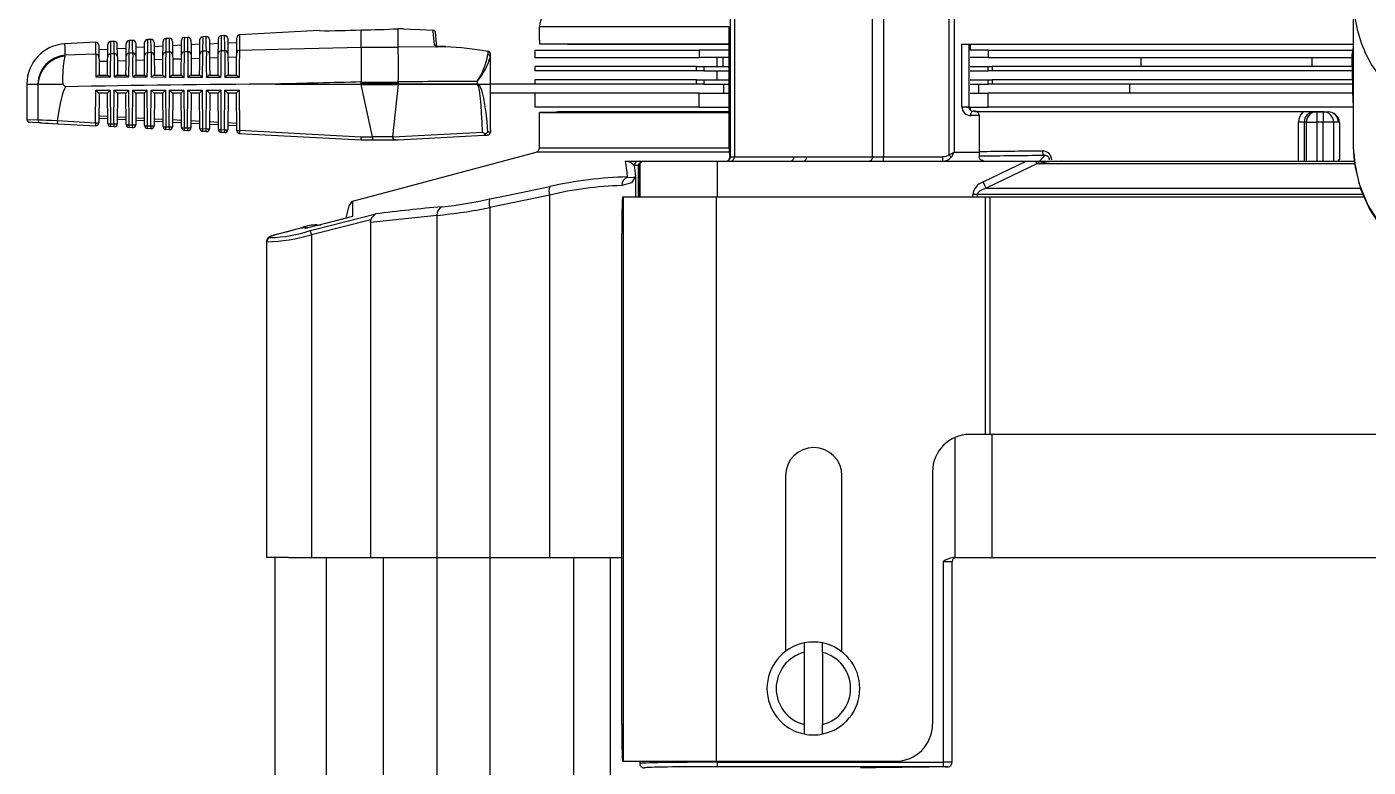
# Model space of a CAD drawing. Extents: x 6 to 134, y 1 to 99.
# Drawn here: x 52.111 to 56.625, y 86.703 to 89.195 of the extents above; entities that cross this region are included whole.
import ezdxf

# ---------------------------------------------------------------- set-up
doc = ezdxf.new("R2010")
doc.units = 0
doc.header["$MEASUREMENT"] = 0
doc.layers.add('OBJECT', color=7, linetype='CONTINUOUS')

msp = doc.modelspace()

# ---------------------------------------------------------------- linework, layer by layer
at = {"layer": 'OBJECT'}
for p, q in [((54.479, 88.7581), (54.479, 89.3219)), ((54.4928, 89.3214), (54.4928, 88.7581)), ((54.9571, 88.7581), (54.9571, 89.3214)), ((54.9943, 89.3219), (54.9943, 88.7581)), ((56.5754, 89.2893), (56.5754, 89.1637)), ((55.2153, 88.7646), (55.2153, 89.2236)), ((55.2323, 89.2236), (55.2323, 88.7731)), ((52.5292, 89.1528), (52.5174, 89.1521)), ((52.5911, 89.156), (52.5794, 89.1554)), ((52.6531, 89.1592), (52.6414, 89.1586)), ((52.7035, 89.1597), (52.7031, 89.1128)), ((52.7151, 89.1625), (52.7034, 89.1619)), ((52.777, 89.1657), (52.7654, 89.1651)), ((53.0949, 89.1824), (52.8274, 89.1684)), ((53.2364, 89.1257), (53.2364, 89.1852)), ((53.3614, 89.1263), (53.3614, 89.1887)), ((53.3792, 89.1888), (53.3792, 89.1888)), ((53.4777, 89.1835), (53.4777, 89.1835)), ((53.8364, 89.1498), (53.8364, 89.1952)), ((54.475, 89.1952), (53.8364, 89.1952)), ((53.8364, 89.1517), (53.8364, 89.1952)), ((54.475, 88.7883), (54.475, 89.1952)), ((56.5754, 89.1637), (56.5754, 88.7938)), ((52.3433, 89.143), (52.2393, 89.1376)), ((52.354, 89.1186), (52.3837, 89.1201)), ((52.3835, 89.0947), (52.3839, 89.1357)), ((52.4053, 89.1463), (52.3933, 89.1456)), ((52.4162, 89.0951), (52.4158, 89.1364)), ((52.4159, 89.1218), (52.4458, 89.1234)), ((52.4676, 89.1065), (52.455, 89.1061)), ((52.4672, 89.1495), (52.4553, 89.1489)), ((52.508, 89.1266), (52.4777, 89.1251)), ((52.5296, 89.1082), (52.517, 89.1078)), ((52.57, 89.1299), (52.5397, 89.1283)), ((52.5916, 89.1099), (52.579, 89.1095)), ((52.632, 89.1331), (52.6017, 89.1316)), ((52.6536, 89.1115), (52.6411, 89.1112)), ((52.6941, 89.1364), (52.6637, 89.1348)), ((52.7156, 89.1131), (52.7031, 89.1128)), ((52.7258, 89.1381), (52.7559, 89.1396)), ((52.7776, 89.1147), (52.7651, 89.1144)), ((52.7878, 89.1413), (52.8179, 89.1429)), ((53.3609, 89.1257), (53.2364, 89.1257)), ((53.2364, 89.1257), (53.2364, 89.1257)), ((53.3614, 89.1263), (53.3609, 89.1257)), ((53.5206, 89.1282), (53.3614, 89.1263)), ((53.5024, 89.1292), (53.5206, 89.1282)), ((53.5206, 89.1282), (53.5206, 89.1284)), ((53.6628, 89.1121), (53.6631, 89.1015)), ((53.8214, 89.1161), (53.8214, 89.0921)), ((53.8214, 89.1161), (54.3736, 89.1161)), ((54.4745, 89.1367), (53.8365, 89.1367)), ((53.9314, 89.1367), (53.9314, 89.1365)), ((53.9314, 89.1365), (54.4745, 89.1365)), ((54.3736, 89.1161), (54.3736, 89.0921)), ((54.4745, 89.1161), (54.3736, 89.1161)), ((54.4745, 89.1367), (54.4745, 88.9072)), ((55.2579, 89.1367), (56.5754, 89.1367)), ((55.2579, 88.9259), (55.2579, 89.1367)), ((55.2815, 89.1367), (55.2815, 88.9259)), ((55.2822, 89.1365), (56.5754, 89.1365)), ((55.2822, 89.1365), (55.2822, 89.1161)), ((55.2864, 89.1365), (55.2864, 89.1161)), ((55.3464, 89.1161), (55.2864, 89.1161)), ((55.3464, 89.1161), (55.3464, 89.0921)), ((55.3464, 89.1161), (56.5754, 89.1161)), ((56.5714, 89.0993), (56.5754, 89.1223)), ((52.2393, 89.0967), (52.2407, 89.1001)), ((52.3437, 89.103), (52.2407, 89.1001)), ((52.3834, 89.0789), (52.3543, 89.078)), ((52.4057, 89.1048), (52.393, 89.1044)), ((52.4454, 89.0809), (52.4163, 89.08)), ((52.5074, 89.0829), (52.4783, 89.0819)), ((52.507, 89.0323), (52.5076, 89.0981)), ((52.5402, 89.0985), (52.5407, 89.0323)), ((52.5694, 89.0848), (52.5403, 89.0839)), ((52.6315, 89.0868), (52.6023, 89.0858)), ((52.6935, 89.0887), (52.6642, 89.0878)), ((52.7555, 89.0906), (52.7262, 89.0897)), ((52.8175, 89.0925), (52.7882, 89.0916)), ((53.6714, 89.094), (53.6714, 89.1037)), ((53.6714, 89.0023), (53.6714, 89.094)), ((53.8214, 89.0921), (54.3736, 89.0921)), ((53.8214, 89.0621), (53.8214, 89.0472)), ((54.3647, 89.0621), (53.8214, 89.0621)), ((54.3647, 89.0472), (54.3647, 89.0621)), ((54.3647, 89.0621), (54.3898, 89.0621)), ((54.4745, 89.0921), (54.3736, 89.0921)), ((54.3898, 89.0621), (54.3898, 89.0472)), ((54.3898, 89.0621), (54.4745, 89.0621)), ((54.4336, 89.0921), (54.4336, 89.0621)), ((54.4545, 89.0621), (54.4545, 89.0921)), ((55.3464, 89.0921), (55.2864, 89.0921)), ((55.2864, 89.0621), (55.3464, 89.0621)), ((55.3464, 89.0921), (56.5754, 89.0921)), ((55.3464, 89.0472), (55.3464, 89.0621)), ((55.3464, 89.0621), (55.36, 89.0621)), ((55.36, 89.0621), (55.36, 89.0472)), ((56.5754, 89.0621), (55.36, 89.0621)), ((55.8615, 89.0621), (55.8615, 89.0921)), ((56.4371, 89.0621), (56.4371, 89.0921)), ((56.5714, 89.0937), (56.5714, 89.0989)), ((56.5754, 89.0921), (56.5714, 89.0921)), ((56.5754, 88.9394), (56.5714, 89.0905)), ((52.3535, 89.0323), (52.3833, 89.0323)), ((52.4156, 89.0323), (52.4452, 89.0323)), ((52.4777, 89.0323), (52.5072, 89.0323)), ((52.5776, 89.025), (52.5296, 89.0252)), ((52.5397, 89.0323), (52.5692, 89.0323)), ((52.6018, 89.0323), (52.6311, 89.0323)), ((52.6639, 89.0323), (52.6931, 89.0323)), ((52.7259, 89.0323), (52.7551, 89.0323)), ((52.788, 89.0323), (52.8171, 89.0323)), ((54.3647, 89.0472), (53.8214, 89.0472)), ((53.8214, 89.0172), (53.8214, 89.0023)), ((54.3647, 89.0172), (53.8214, 89.0172)), ((54.3898, 89.0472), (54.3647, 89.0472)), ((54.3647, 89.0023), (54.3647, 89.0172)), ((54.3647, 89.0172), (54.3898, 89.0172)), ((54.3898, 89.0472), (54.4745, 89.0472)), ((54.3898, 89.0172), (54.3898, 89.0023)), ((54.3898, 89.0172), (54.4745, 89.0172)), ((54.4336, 89.0472), (54.4336, 89.0172)), ((55.2864, 89.0472), (55.3464, 89.0472)), ((55.2864, 89.0172), (55.3464, 89.0172)), ((55.36, 89.0472), (55.3464, 89.0472)), ((55.3464, 89.0023), (55.3464, 89.0172)), ((55.3464, 89.0172), (55.36, 89.0172)), ((56.5754, 89.0472), (55.36, 89.0472)), ((55.36, 89.0172), (55.36, 89.0023)), ((56.5754, 89.0172), (55.36, 89.0172)), ((52.1114, 89.0027), (52.1114, 88.8837)), ((52.1114, 89.0023), (52.148, 89.0023)), ((52.148, 89.0023), (52.1484, 89.0023)), ((52.1484, 89.0023), (52.1484, 88.8818)), ((52.1484, 89.0023), (52.2321, 89.0023)), ((52.2321, 89.0023), (52.2413, 88.9932)), ((52.3426, 88.8714), (52.3436, 88.9818)), ((52.3436, 88.9818), (52.3917, 88.9818)), ((52.3547, 88.9723), (52.3539, 88.8719)), ((52.383, 88.9723), (52.3546, 88.9723)), ((52.3839, 88.8692), (52.383, 88.9723)), ((52.3917, 88.9818), (52.3927, 88.8688)), ((52.4046, 88.8682), (52.4056, 88.9818)), ((52.4056, 88.9818), (52.4537, 88.9818)), ((52.4167, 88.9723), (52.4158, 88.8686)), ((52.445, 88.9723), (52.4166, 88.9723)), ((52.4459, 88.866), (52.445, 88.9723)), ((52.4537, 88.9818), (52.4547, 88.8655)), ((52.4666, 88.8649), (52.4676, 88.9818)), ((52.4676, 88.9818), (52.5157, 88.9818)), ((52.4787, 88.9723), (52.4778, 88.8653)), ((52.507, 88.9723), (52.4786, 88.9723)), ((52.5079, 88.8627), (52.507, 88.9723)), ((52.5157, 88.9818), (52.5167, 88.8622)), ((52.5285, 88.8616), (52.5296, 88.9818)), ((52.5296, 88.9818), (52.5777, 88.9818)), ((52.5407, 88.9723), (52.5398, 88.8621)), ((52.569, 88.9723), (52.5406, 88.9723)), ((52.57, 88.8594), (52.569, 88.9723)), ((52.5777, 88.9818), (52.5787, 88.859)), ((52.5905, 88.8583), (52.5916, 88.9818)), ((52.5916, 88.9818), (52.6397, 88.9818)), ((52.6027, 88.9723), (52.6017, 88.8588)), ((52.631, 88.9723), (52.6026, 88.9723)), ((52.632, 88.8561), (52.631, 88.9723)), ((52.6397, 88.9818), (52.6408, 88.8557)), ((52.6525, 88.8551), (52.6536, 88.9818)), ((52.6536, 88.9818), (52.7017, 88.9818)), ((52.6647, 88.9723), (52.6637, 88.8555)), ((52.693, 88.9723), (52.6646, 88.9723)), ((52.694, 88.8529), (52.693, 88.9723)), ((52.7017, 88.9818), (52.7028, 88.8524)), ((52.7145, 88.8518), (52.7156, 88.9818)), ((52.7156, 88.9818), (52.7637, 88.9818)), ((52.7267, 88.9723), (52.7257, 88.8522)), ((52.755, 88.9723), (52.7266, 88.9723)), ((52.7561, 88.8496), (52.755, 88.9723)), ((52.7637, 88.9818), (52.7648, 88.8491)), ((52.7764, 88.8485), (52.7776, 88.9818)), ((52.7776, 88.9818), (52.8257, 88.9818)), ((52.7887, 88.9723), (52.7877, 88.849)), ((52.817, 88.9723), (52.7886, 88.9723)), ((52.8181, 88.8463), (52.817, 88.9723)), ((52.8257, 88.9818), (52.8269, 88.8459)), ((52.9477, 89.0023), (53.2363, 89.0023)), ((53.2364, 89.0091), (53.3614, 89.0091)), ((53.2364, 89.0039), (53.2364, 89.0091)), ((53.3614, 89.0039), (53.2364, 89.0039)), ((53.2367, 89.0007), (53.3612, 89.0007)), ((53.2749, 88.8246), (53.2367, 89.0007)), ((53.3612, 89.0007), (53.3425, 88.8246)), ((53.3613, 89.0015), (53.3614, 89.0031)), ((53.6269, 89.0015), (53.3613, 89.0015)), ((53.3614, 89.0091), (53.3614, 89.0039)), ((53.3614, 89.0031), (53.6269, 89.0031)), ((53.6269, 89.0116), (53.6269, 89.0031)), ((53.6299, 89.0023), (53.6714, 89.0023)), ((53.6714, 88.85), (53.6714, 89.0023)), ((53.8528, 89.0023), (53.6714, 89.0023)), ((53.8528, 88.9723), (53.6714, 88.9723)), ((53.8214, 88.9723), (53.8214, 88.9243)), ((54.3647, 89.0023), (53.8528, 89.0023)), ((54.3736, 88.9723), (53.8528, 88.9723)), ((54.3898, 89.0023), (54.3647, 89.0023)), ((54.3736, 88.9243), (54.3736, 88.9723)), ((54.3736, 88.9723), (54.4745, 88.9723)), ((54.3898, 89.0023), (54.4745, 89.0023)), ((54.4574, 88.9723), (54.4574, 89.0023)), ((55.2864, 89.0023), (55.3464, 89.0023)), ((55.2864, 88.9723), (55.3464, 88.9723)), ((55.3149, 88.9723), (55.3149, 89.0023)), ((55.36, 89.0023), (55.3464, 89.0023)), ((55.3464, 88.9243), (55.3464, 88.9723)), ((56.5754, 88.9723), (55.3464, 88.9723)), ((56.5754, 89.0023), (55.36, 89.0023)), ((55.8232, 88.9723), (55.8232, 89.0023)), ((55.2579, 88.9259), (55.2815, 88.9259)), ((52.1114, 88.8837), (52.1484, 88.8818)), ((52.3837, 88.8849), (52.354, 88.8864)), ((52.3541, 88.8959), (52.3837, 88.8943)), ((52.416, 88.8926), (52.4457, 88.891)), ((52.4458, 88.8816), (52.416, 88.8832)), ((52.478, 88.8893), (52.5077, 88.8878)), ((52.54, 88.886), (52.5697, 88.8845)), ((52.6019, 88.8828), (52.6318, 88.8812)), ((54.3736, 88.9243), (53.8214, 88.9243)), ((53.8964, 88.9084), (53.8364, 88.9072)), ((53.8911, 88.9083), (53.8364, 88.9072)), ((53.8364, 88.7883), (53.8364, 88.9072)), ((53.8364, 88.9072), (54.4745, 88.9072)), ((53.9061, 88.9086), (53.9062, 88.9086)), ((53.9161, 88.9088), (53.9062, 88.9086)), ((54.4745, 88.9088), (53.9161, 88.9088)), ((54.4743, 88.9088), (53.9164, 88.9088)), ((53.9326, 88.9091), (53.9174, 88.9088)), ((53.9326, 88.9088), (53.9326, 88.9091)), ((54.4745, 88.9091), (53.9326, 88.9091)), ((54.3736, 88.9243), (54.4745, 88.9243)), ((55.2742, 88.9243), (55.3464, 88.9243)), ((55.2822, 88.9243), (55.2822, 88.9242)), ((55.2864, 88.9243), (55.2864, 88.9153)), ((56.4055, 88.9091), (55.3011, 88.9091)), ((55.3165, 88.8968), (55.3165, 88.8966)), ((55.3165, 88.8966), (55.3165, 88.7731)), ((56.5754, 88.9243), (55.3464, 88.9243)), ((56.4447, 88.9091), (56.4523, 88.9091)), ((56.4523, 88.9091), (56.4741, 88.9091)), ((56.4523, 88.9091), (56.4523, 88.8741)), ((56.4741, 88.9091), (56.4741, 88.8741)), ((56.4741, 88.9091), (56.4903, 88.9091)), ((56.5105, 88.9026), (56.5068, 88.9045)), ((56.5746, 88.9243), (56.5754, 88.8945)), ((52.2139, 88.8782), (52.214, 88.8786)), ((52.3426, 88.8714), (52.2139, 88.8782)), ((52.2163, 88.8687), (52.3433, 88.862)), ((52.3927, 88.8688), (52.4046, 88.8682)), ((52.4053, 88.8587), (52.3934, 88.8593)), ((52.4547, 88.8655), (52.4666, 88.8649)), ((52.4673, 88.8554), (52.4554, 88.8561)), ((52.5078, 88.8783), (52.4779, 88.8799)), ((52.5167, 88.8622), (52.5285, 88.8616)), ((52.5292, 88.8522), (52.5174, 88.8528)), ((52.5698, 88.875), (52.5399, 88.8766)), ((52.5787, 88.859), (52.5905, 88.8583)), ((52.5912, 88.8489), (52.5794, 88.8495)), ((52.6319, 88.8718), (52.6019, 88.8734)), ((52.6408, 88.8557), (52.6525, 88.8551)), ((52.6532, 88.8456), (52.6415, 88.8462)), ((52.6939, 88.8685), (52.6638, 88.8701)), ((52.6639, 88.8795), (52.6938, 88.8779)), ((52.7028, 88.8524), (52.7145, 88.8518)), ((52.7152, 88.8423), (52.7035, 88.843)), ((52.7559, 88.8652), (52.7258, 88.8668)), ((52.7259, 88.8762), (52.7558, 88.8746)), ((52.7648, 88.8491), (52.7764, 88.8485)), ((52.7771, 88.8391), (52.7655, 88.8397)), ((52.8179, 88.8619), (52.7878, 88.8635)), ((52.7879, 88.873), (52.8179, 88.8714)), ((53.2354, 88.8243), (52.8269, 88.8459)), ((52.8276, 88.8364), (53.2364, 88.8148)), ((53.6449, 88.8396), (53.3428, 88.8232)), ((53.6714, 88.85), (53.6713, 88.8411)), ((56.4099, 88.8741), (56.3912, 88.8741)), ((56.3912, 88.7431), (56.3912, 88.8741)), ((56.4173, 88.8741), (56.4099, 88.8741)), ((56.4099, 88.8741), (56.4099, 88.7431)), ((56.4173, 88.8741), (56.4523, 88.8741)), ((56.4173, 88.7431), (56.4173, 88.8741)), ((56.4741, 88.8741), (56.4523, 88.8741)), ((56.4523, 88.8741), (56.4523, 88.7431)), ((56.5091, 88.8741), (56.4741, 88.8741)), ((56.4741, 88.7431), (56.4741, 88.8741)), ((56.5252, 88.8741), (56.5091, 88.8741)), ((56.5091, 88.8741), (56.5091, 88.7431)), ((56.529, 88.872), (56.529, 88.7482)), ((53.2749, 88.8243), (53.2354, 88.8243)), ((53.2364, 88.8148), (53.2755, 88.8148)), ((53.2364, 88.8148), (53.2364, 88.8148)), ((53.3425, 88.8246), (53.2749, 88.8246)), ((53.2755, 88.8148), (53.3531, 88.8148)), ((53.3531, 88.8148), (53.3614, 88.8148)), ((53.3614, 88.8148), (53.6496, 88.8305)), ((56.5754, 88.7938), (56.5759, 88.7723)), ((54.2872, 88.7738), (53.8253, 88.7738)), ((53.8364, 88.7883), (54.3021, 88.7883)), ((54.4753, 88.7738), (54.2872, 88.7738)), ((54.3021, 88.7883), (54.475, 88.7883)), ((54.4753, 88.7738), (54.477, 88.7581)), ((54.477, 88.7581), (54.479, 88.7581)), ((54.479, 88.7581), (54.4928, 88.7581)), ((54.4928, 88.7581), (54.693, 88.7581)), ((54.736, 88.7581), (54.9571, 88.7581)), ((54.9571, 88.7581), (54.9943, 88.7581)), ((54.9943, 88.7581), (55.1939, 88.7581)), ((55.2323, 88.7731), (55.3165, 88.7731)), ((55.3165, 88.7731), (55.3165, 88.7581)), ((55.5133, 88.7378), (55.5375, 88.762)), ((56.5239, 88.7431), (56.529, 88.7482)), ((54.136, 88.7431), (54.1367, 88.7431)), ((54.136, 88.7431), (54.136, 88.7431)), ((54.136, 88.7431), (54.1363, 88.7431)), ((54.1367, 88.7431), (54.1705, 88.7431)), ((54.1692, 88.7281), (54.1555, 88.7281)), ((54.1555, 88.7281), (54.1598, 88.6916)), ((54.1692, 88.7281), (54.1692, 88.6231)), ((54.1705, 88.7431), (54.1888, 88.7431)), ((54.171, 88.6231), (54.171, 88.7344)), ((54.1742, 88.7353), (54.1742, 88.6231)), ((54.1888, 88.7431), (54.4341, 88.7431)), ((54.4341, 88.7431), (55.4739, 88.7431)), ((54.4341, 88.7431), (54.4341, 88.6231)), ((55.3295, 88.6731), (55.4739, 88.7431)), ((55.4739, 88.7431), (55.5063, 88.7431)), ((55.5063, 88.7431), (55.594, 88.7431)), ((56.5793, 88.7343), (55.5104, 88.7343)), ((55.594, 88.7431), (56.5787, 88.7431)), ((54.1598, 88.6916), (54.1598, 88.6231)), ((53.8709, 88.6285), (53.6691, 88.5868)), ((53.8709, 87.4091), (53.8709, 88.6285)), ((54.1159, 88.6231), (54.1181, 88.6231)), ((54.1181, 88.6231), (54.1181, 86.7231)), ((54.1181, 88.6231), (54.431, 88.6231)), ((54.431, 88.6231), (54.431, 86.7231)), ((54.431, 88.6231), (55.3366, 88.6231)), ((55.3098, 88.6307), (55.2946, 88.6307)), ((55.2946, 88.6231), (55.2946, 88.6307)), ((55.3098, 88.6307), (55.3098, 88.6231)), ((56.6073, 88.6307), (55.3098, 88.6307)), ((55.3366, 88.6231), (55.3366, 87.8231)), ((55.3366, 88.6231), (55.3525, 88.6231)), ((55.3401, 88.6519), (56.599, 88.6519)), ((55.3525, 88.6231), (55.3525, 87.8231)), ((55.3525, 88.6231), (56.6113, 88.6231)), ((53.2074, 88.6082), (53.2074, 88.5569)), ((53.6691, 88.5868), (53.6691, 87.4091)), ((53.0876, 88.5287), (53.0879, 88.5275)), ((53.4914, 88.5606), (53.2675, 88.5361)), ((53.2675, 88.5361), (53.2675, 87.4091)), ((53.4914, 88.5606), (53.4914, 87.4091)), ((52.9295, 88.4878), (52.9301, 88.4855)), ((53.0126, 88.5119), (52.9645, 88.4995)), ((52.9645, 88.4995), (52.9645, 88.4995)), ((53.0126, 88.5119), (53.0126, 88.5119)), ((53.0476, 88.516), (53.0476, 88.5183)), ((53.0688, 88.4949), (53.0688, 87.4091)), ((54.1137, 86.8481), (54.1137, 88.4981)), ((52.9188, 88.4711), (52.9182, 88.4733)), ((52.9182, 88.4733), (52.9182, 87.4091)), ((52.9188, 87.4091), (52.9188, 88.4711)), ((55.2357, 87.4091), (55.2357, 87.8133)), ((55.3366, 87.8231), (55.2844, 87.8231)), ((55.3525, 87.8231), (55.3366, 87.8231)), ((56.9464, 87.8231), (55.3525, 87.8231)), ((55.359, 87.8231), (55.359, 87.4091)), ((54.6644, 87.6841), (54.6644, 87.0929)), ((54.8544, 87.0914), (54.8544, 87.6841)), ((55.1594, 87.6981), (55.1594, 86.8481)), ((52.9182, 87.4091), (52.9188, 87.4091)), ((52.9918, 87.4091), (52.9188, 87.4091)), ((52.9455, 87.4091), (52.9455, 81.4773)), ((52.9918, 87.4091), (53.1182, 87.4091)), ((53.1182, 87.4091), (53.3102, 87.4091)), ((53.1182, 87.4091), (53.1182, 81.3105)), ((53.3102, 87.4091), (53.4914, 87.4091)), ((53.3102, 87.4091), (53.3102, 82.9264)), ((53.4914, 87.4091), (53.6691, 87.4091)), ((53.4914, 87.4091), (53.4914, 82.9264)), ((53.6691, 87.4091), (53.9509, 87.4091)), ((53.6691, 87.4091), (53.6691, 82.9264)), ((53.9509, 87.4091), (54.0739, 87.4091)), ((53.9509, 87.4091), (53.9509, 82.9264)), ((54.0739, 87.4091), (54.1137, 87.4091)), ((54.0739, 87.4091), (54.0739, 72.2201)), ((55.1946, 87.3941), (55.1946, 86.7198)), ((55.225, 87.3941), (55.1946, 87.3941)), ((55.225, 86.7195), (55.225, 87.3941)), ((55.2283, 87.4091), (55.2357, 87.4091)), ((55.2357, 87.4091), (55.3031, 87.4091)), ((55.3031, 87.4091), (56.9918, 87.4091)), ((54.7274, 87.1213), (54.7274, 87.0895)), ((54.7894, 87.0895), (54.7894, 87.1213)), ((54.7274, 87.0895), (54.7274, 86.8468)), ((54.7894, 87.0895), (54.7894, 86.8468)), ((54.7274, 86.8468), (54.7274, 86.815)), ((54.7894, 86.815), (54.7894, 86.8468)), ((54.1159, 86.7231), (54.1181, 86.7231)), ((54.1181, 86.7231), (54.431, 86.7231)), ((54.1738, 86.7231), (54.174, 86.7155)), ((54.174, 86.7155), (54.1742, 86.7156)), ((54.1742, 86.7231), (54.1742, 86.7156)), ((54.431, 86.7231), (55.0344, 86.7231)), ((54.4341, 86.7231), (54.4341, 86.7198)), ((54.4341, 86.7198), (55.1946, 86.7198)), ((54.4341, 86.7198), (54.4341, 86.7048)), ((55.1946, 86.7198), (55.1946, 86.7048)), ((55.1946, 86.7048), (54.4341, 86.7048))]:
    msp.add_line(p, q, dxfattribs=at)
at = {"layer": 'OBJECT', "flags": 128}
for points in [[(52.5296, 89.1082), (52.5296, 89.1121), (52.5295, 89.1259), (52.5292, 89.1526), (52.5293, 89.1516)], [(52.5794, 89.154), (52.5794, 89.1455), (52.579, 89.1095)], [(52.5916, 89.1099), (52.5916, 89.1138), (52.5915, 89.1279), (52.5912, 89.1558), (52.5912, 89.1545)], [(52.6415, 89.1568), (52.6414, 89.1488), (52.6411, 89.1112)], [(52.6536, 89.1115), (52.6536, 89.1155), (52.6534, 89.1299), (52.6532, 89.1589), (52.6532, 89.1574)], [(52.6936, 89.1031), (52.6939, 89.1344), (52.694, 89.15), (52.694, 89.152)], [(52.7156, 89.1131), (52.7155, 89.1172), (52.7154, 89.1319), (52.7152, 89.162), (52.7152, 89.1602)], [(52.7257, 89.1526), (52.7257, 89.1506), (52.7258, 89.1349), (52.7261, 89.1034)], [(52.7556, 89.1047), (52.7559, 89.137), (52.756, 89.1532), (52.7561, 89.1552)], [(52.7655, 89.1626), (52.7654, 89.1554), (52.7651, 89.1144)], [(52.7776, 89.1147), (52.7775, 89.1189), (52.7774, 89.1338), (52.7771, 89.165), (52.7772, 89.1631)], [(52.7877, 89.1558), (52.7877, 89.1538), (52.7878, 89.1375), (52.7881, 89.105)], [(52.8176, 89.1063), (52.8179, 89.1397), (52.8181, 89.1564), (52.8181, 89.1585)], [(52.8275, 89.1654), (52.8275, 89.1586), (52.8271, 89.116)], [(53.3792, 89.1888), (53.3671, 89.1887), (53.3614, 89.1887)], [(53.3792, 89.1888), (53.4025, 89.1876), (53.4353, 89.1858), (53.4777, 89.1835)], [(53.4777, 89.1835), (53.4777, 89.1831), (53.478, 89.1799), (53.482, 89.1346)], [(53.4914, 89.1257), (53.4892, 89.1513), (53.4877, 89.1676), (53.4871, 89.1744)], [(57.7996, 89.1687), (57.7898, 89.1394), (57.7559, 89.0686), (57.7094, 89.0028), (57.6516, 88.9433), (57.5835, 88.8916), (57.5069, 88.8488), (57.4232, 88.8158), (57.3345, 88.7934), (57.2428, 88.7821), (57.1499, 88.7821), (57.0582, 88.7934), (56.9695, 88.8158), (56.8859, 88.8488), (56.8092, 88.8916), (56.7411, 88.9433), (56.6833, 89.0028), (56.6369, 89.0686), (56.6156, 89.1091)], [(52.2407, 89.1001), (52.24, 89.128), (52.2397, 89.1376)], [(52.3437, 89.103), (52.3436, 89.1067), (52.3435, 89.1198), (52.3433, 89.143)], [(52.3538, 89.1331), (52.3538, 89.1331), (52.3539, 89.1231), (52.3542, 89.0933)], [(52.3934, 89.1454), (52.3933, 89.1357), (52.393, 89.1044)], [(52.4057, 89.1048), (52.4056, 89.1085), (52.4055, 89.1218), (52.4053, 89.1462), (52.4053, 89.1459)], [(52.4455, 89.0964), (52.4458, 89.1283), (52.4459, 89.139)], [(52.4554, 89.1482), (52.4553, 89.139), (52.455, 89.1061)], [(52.4676, 89.1065), (52.4676, 89.1103), (52.4675, 89.1239), (52.4673, 89.1495), (52.4673, 89.1488)], [(52.4778, 89.1396), (52.4778, 89.1396), (52.4779, 89.1289), (52.4782, 89.0968)], [(52.5076, 89.0981), (52.5078, 89.1263), (52.5079, 89.1405), (52.5079, 89.1422)], [(52.5174, 89.1511), (52.5173, 89.1422), (52.517, 89.1078)], [(52.5398, 89.1429), (52.5398, 89.1411), (52.5399, 89.1268), (52.5402, 89.0985)], [(52.5696, 89.0998), (52.5698, 89.129), (52.57, 89.1437), (52.57, 89.1455)], [(52.6017, 89.1461), (52.6018, 89.1443), (52.6019, 89.1295), (52.6021, 89.1002)], [(52.6316, 89.1015), (52.6318, 89.1317), (52.632, 89.1468), (52.632, 89.1487)], [(52.6637, 89.1494), (52.6637, 89.1474), (52.6639, 89.1322), (52.6641, 89.1018)], [(53.2364, 89.1257), (52.9984, 89.1202), (52.8271, 89.116)], [(53.5206, 89.1284), (53.5079, 89.1291), (53.5024, 89.1294)], [(53.5024, 89.1292), (53.5024, 89.1294), (53.5024, 89.1294)], [(52.3542, 89.0933), (52.3543, 89.0802), (52.3545, 89.0563), (52.3547, 89.0323)], [(52.383, 89.0323), (52.3832, 89.0628), (52.3834, 89.0847), (52.3835, 89.0947)], [(52.4162, 89.0951), (52.4163, 89.0819), (52.4165, 89.0579), (52.4167, 89.0323)], [(52.445, 89.0323), (52.4452, 89.0631), (52.4454, 89.0856), (52.4455, 89.0964)], [(52.4782, 89.0968), (52.4783, 89.0835), (52.4785, 89.0594), (52.4787, 89.0323)], [(52.569, 89.0323), (52.5693, 89.0638), (52.5695, 89.0872), (52.5696, 89.0998)], [(52.6021, 89.1002), (52.6023, 89.0866), (52.6025, 89.0623), (52.6027, 89.0323)], [(52.631, 89.0323), (52.6313, 89.0641), (52.6315, 89.088), (52.6316, 89.1015)], [(52.6641, 89.1018), (52.6642, 89.0881), (52.6645, 89.0638), (52.6647, 89.0323)], [(52.693, 89.0323), (52.6933, 89.0644), (52.6935, 89.0888), (52.6936, 89.1031)], [(52.7261, 89.1034), (52.7262, 89.0897), (52.7264, 89.0652), (52.7267, 89.0323)], [(52.755, 89.0323), (52.7553, 89.0647), (52.7555, 89.0895), (52.7556, 89.1047)], [(52.7881, 89.105), (52.7882, 89.0911), (52.7884, 89.0666), (52.7887, 89.0323)], [(52.817, 89.0323), (52.8173, 89.065), (52.8175, 89.0902), (52.8176, 89.1063)], [(52.3916, 89.0255), (52.3718, 89.0256), (52.3436, 89.0257)], [(52.4536, 89.0254), (52.4338, 89.0254), (52.4056, 89.0255)], [(52.5156, 89.0252), (52.4958, 89.0252), (52.4676, 89.0253)], [(52.6396, 89.0249), (52.6198, 89.0249), (52.5916, 89.025)], [(52.7016, 89.0247), (52.6818, 89.0248), (52.6536, 89.0248)], [(52.7636, 89.0246), (52.7438, 89.0246), (52.7156, 89.0247)], [(52.8256, 89.0244), (52.8058, 89.0245), (52.7776, 89.0245)], [(52.214, 88.8786), (52.1948, 88.8795), (52.1781, 88.8803), (52.1645, 88.881), (52.1545, 88.8815), (52.1484, 88.8818)], [(53.9061, 88.9086), (53.9051, 88.9086), (53.9026, 88.9085), (53.8988, 88.9085), (53.8941, 88.9084), (53.8911, 88.9083)], [(55.288, 88.8962), (55.2881, 88.8992), (55.2886, 88.902), (55.2894, 88.9046), (55.2905, 88.9069), (55.2918, 88.9088), (55.2932, 88.9102), (55.2948, 88.911), (55.2965, 88.9112)], [(52.1577, 88.8718), (52.1301, 88.8732), (52.1208, 88.8737)], [(52.1577, 88.8718), (52.1632, 88.8715), (52.1722, 88.871), (52.1843, 88.8704), (52.1992, 88.8696), (52.2163, 88.8687)], [(52.2139, 88.8782), (52.214, 88.875), (52.2143, 88.8721), (52.215, 88.87), (52.2158, 88.8689), (52.2163, 88.8687), (52.2163, 88.8687)], [(53.6538, 88.8349), (53.6451, 88.8395), (53.6449, 88.8396)], [(53.6713, 88.8411), (53.67, 88.841), (53.6672, 88.8409), (53.663, 88.8407)], [(56.529, 88.872), (56.5272, 88.873), (56.5252, 88.8741)], [(53.3531, 88.8148), (53.3488, 88.8152), (53.3465, 88.8162), (53.345, 88.8183), (53.3436, 88.8212), (53.3428, 88.8232)], [(53.6496, 88.8305), (53.6559, 88.8308), (53.66, 88.831), (53.6618, 88.8311)], [(56.5759, 88.7723), (56.5781, 88.7456), (56.5943, 88.6691), (56.6245, 88.5954), (56.668, 88.5264), (56.7239, 88.4636), (56.7908, 88.4086), (56.8671, 88.3625), (56.9511, 88.3264), (57.0408, 88.3013), (57.1342, 88.2876), (57.229, 88.2858), (57.323, 88.2958), (57.4141, 88.3174), (57.5001, 88.3501), (57.5791, 88.3932), (57.6491, 88.4456), (57.7085, 88.5061), (57.756, 88.5733), (57.7905, 88.6457), (57.8111, 88.7215), (57.8174, 88.7938)], [(56.5773, 88.7714), (56.5814, 88.7217), (56.5997, 88.6501), (56.6298, 88.5815), (56.6712, 88.5171), (56.7232, 88.4582), (56.7846, 88.4059), (56.8544, 88.3614), (56.9311, 88.3255), (57.0132, 88.299), (57.0991, 88.2824), (57.1869, 88.2761), (57.2749, 88.2802), (57.3615, 88.2946), (57.4447, 88.3191), (57.5231, 88.3533), (57.5949, 88.3964), (57.6587, 88.4478), (57.713, 88.5062), (57.7569, 88.5706), (57.7892, 88.6394), (57.8094, 88.7113), (57.8173, 88.7846), (57.8167, 88.7939)], [(53.2071, 88.6081), (53.3381, 88.6433), (53.8253, 88.7738)], [(53.2074, 88.6082), (53.3381, 88.6433), (53.8253, 88.7738)], [(54.693, 88.7581), (54.7161, 88.758), (54.736, 88.7581)], [(54.9571, 88.7581), (54.9569, 88.7552), (54.9563, 88.7524), (54.9554, 88.7498), (54.9543, 88.7475), (54.9528, 88.7457), (54.9511, 88.7443), (54.9494, 88.7434), (54.9475, 88.7431)], [(55.3175, 88.7529), (55.3167, 88.756), (55.3165, 88.7581)], [(55.3315, 88.7431), (55.3314, 88.7431), (55.3201, 88.7484), (55.3175, 88.7529)], [(55.5375, 88.762), (55.536, 88.7623), (55.5346, 88.7632), (55.5333, 88.7646), (55.5321, 88.7665), (55.5312, 88.7687), (55.5305, 88.7713), (55.53, 88.7741), (55.5299, 88.777)], [(54.1266, 88.7426), (54.127, 88.7427), (54.136, 88.7431)], [(54.1331, 88.6896), (54.1312, 88.7064), (54.1266, 88.7426)], [(54.171, 88.7344), (54.1692, 88.7283), (54.1692, 88.7281)], [(54.1888, 88.7431), (54.1805, 88.741), (54.1742, 88.7353)], [(55.5104, 88.7343), (55.4561, 88.7087), (55.3401, 88.6519)], [(55.5104, 88.7343), (55.51, 88.7353), (55.5095, 88.7362), (55.509, 88.7373), (55.5085, 88.7384), (55.508, 88.7395), (55.5075, 88.7407), (55.5069, 88.7419), (55.5063, 88.7431)], [(55.594, 88.7431), (55.5578, 88.7417), (55.5104, 88.7343)], [(53.669, 88.6158), (53.7262, 88.6277), (53.871, 88.6575)], [(54.1598, 88.6916), (54.1598, 88.6914), (54.1468, 88.6698), (54.1133, 88.6607)], [(54.1331, 88.6896), (54.152, 88.6878), (54.1598, 88.6915), (54.1598, 88.6916)], [(55.3401, 88.6519), (55.3391, 88.6539), (55.338, 88.6562), (55.3368, 88.6587), (55.3354, 88.6613), (55.334, 88.6641), (55.3326, 88.6671), (55.3311, 88.6701), (55.3295, 88.6731)], [(55.3401, 88.6519), (55.3304, 88.6487), (55.3172, 88.6419), (55.3115, 88.6361), (55.3101, 88.633), (55.3098, 88.6307)], [(53.0651, 88.5094), (53.0791, 88.5129), (53.2854, 88.5652)], [(53.1858, 88.5526), (53.1964, 88.5921), (53.2071, 88.6081)], [(53.2074, 88.5569), (53.1161, 88.5336), (53.0476, 88.516)], [(53.2694, 88.5457), (53.0828, 88.4984), (53.0688, 88.4949)], [(53.2675, 88.5361), (53.2691, 88.545), (53.2694, 88.5457)], [(52.9645, 88.4995), (52.9523, 88.4962), (52.9398, 88.4924), (52.9302, 88.4889), (52.926, 88.4868), (52.9232, 88.4848), (52.9208, 88.4819), (52.9188, 88.4776), (52.9184, 88.4734)], [(52.9418, 88.4948), (52.9792, 88.5044), (53.0376, 88.5195)], [(53.0126, 88.5119), (52.9836, 88.5044), (52.9645, 88.4995)], [(53.0651, 88.5094), (53.0652, 88.5089), (53.0654, 88.5079), (53.0658, 88.5065), (53.0663, 88.5047), (53.0668, 88.5026), (53.0674, 88.5002), (53.0681, 88.4976), (53.0688, 88.4949)], [(55.203, 86.7043), (55.2075, 86.7044), (55.2108, 86.7045), (55.2117, 86.7046), (55.213, 86.7048), (55.2159, 86.7057), (55.2207, 86.709), (55.2236, 86.7132), (55.2249, 86.7184), (55.2248, 86.7195)]]:
    msp.add_lwpolyline(points, dxfattribs=at)
at = {"layer": 'OBJECT'}
for centre, radius, start, end in [((57.0054, 89.2908), 0.4301, 180.2014, 204.999), ((53.8964, 89.1952), 0.06, 93.0002, 179.999), ((52.5179, 89.1422), 0.01, 93.9863, 179.5), ((52.5298, 89.1428), 0.01, 0.5, 94.0611), ((52.58, 89.1454), 0.01, 94.357, 179.5), ((52.5917, 89.146), 0.01, 0.5, 94.4312), ((52.642, 89.1487), 0.01, 94.7262, 179.5), ((52.6537, 89.1493), 0.01, 0.5, 94.7997), ((52.704, 89.1519), 0.01, 95.0939, 179.5), ((52.7157, 89.1525), 0.01, 0.5, 95.1668), ((52.7661, 89.1552), 0.01, 95.4601, 179.5), ((52.7777, 89.1558), 0.01, 0.5, 95.5324), ((52.8281, 89.1584), 0.01, 95.8247, 179.5), ((53.1194, 91.3989), 2.2168, 269.3671, 273.0243), ((53.2363, 91.4187), 2.2335, 270.0014, 273.2045), ((53.3612, 89.1881), 0.000655, 76.1566, 93.7806), ((53.4772, 89.1735), 0.01, 4.9979, 86.8962), ((54.1888, 89.1471), 0.3524, 179.2494, 181.6884), ((52.2468, 89.0023), 0.1355, 93.0002, 179.9998), ((52.3438, 89.133), 0.01, 0.5, 93.0138), ((52.3939, 89.1357), 0.01, 93.2409, 179.5), ((52.4058, 89.1363), 0.01, 0.5, 93.317), ((52.4559, 89.1389), 0.01, 93.6143, 179.5), ((52.4678, 89.1395), 0.01, 0.5, 93.6897), ((55.5439, 89.0631), 3.0765, 179.1912, 180.7028), ((52.4683, 89.0966), 0.00991, 1.1002, 93.5344), ((52.5174, 89.098), 0.00989, 92.374, 178.9582), ((56.1222, 89.0061), 3.6066, 178.383, 179.6961), ((55.7194, 89.0643), 3.1901, 179.2126, 180.7037), ((52.5302, 89.0983), 0.00991, 1.1194, 93.5558), ((52.5795, 89.0996), 0.00988, 92.3494, 178.9411), ((56.2735, 89.006), 3.6959, 178.3955, 179.7053), ((55.8994, 89.0656), 3.308, 179.2342, 180.7038), ((52.5922, 89.1), 0.00991, 1.146, 93.5715), ((52.6415, 89.1013), 0.00988, 92.325, 178.924), ((56.4284, 89.0059), 3.7888, 178.4082, 179.7132), ((56.0784, 89.0669), 3.425, 179.2545, 180.704), ((52.6542, 89.1016), 0.00991, 1.1688, 93.5868), ((52.7035, 89.1029), 0.00988, 92.3045, 178.9028), ((56.5806, 89.0058), 3.879, 178.4202, 179.7211), ((56.2593, 89.0682), 3.544, 179.2742, 180.7038), ((52.7162, 89.1032), 0.0099, 1.1841, 93.6122), ((52.7655, 89.1045), 0.00987, 92.2826, 178.8831), ((56.7345, 89.0057), 3.9709, 178.432, 179.7281), ((56.4357, 89.0695), 3.6584, 179.2923, 180.7045), ((52.7782, 89.1048), 0.0099, 1.207, 93.6308), ((52.8275, 89.1061), 0.00987, 92.262, 178.8654), ((56.8808, 89.0057), 4.0552, 178.4425, 179.736), ((66.527, 89.0667), 13.2907, 179.7456, 180.24644), ((52.2007, 89.0626), 1.1618, 357.3869, 3.1135), ((53.5004, 89.163), 0.0339, 237.0794, 273.4276), ((53.4815, 89.1245), 0.0101, 48.8433, 87.3943), ((53.5052, 89.1904), 0.0611, 253.6401, 267.4371), ((53.4513, 87.8849), 1.2453, 80.2236, 86.8114), ((53.6519, 89.1143), 0.0111, 348.4988, 356.3623), ((53.6623, 89.103), 0.00906, 4.3618, 87.183), ((53.6614, 89.1037), 0.01, 0, 80.7454), ((55.0031, 89.1482), 1.1667, 179.9228, 180.578), ((52.2497, 88.9986), 0.1018, 95.0738, 177.9303), ((52.2504, 88.9951), 0.1022, 96.2115, 175.9402), ((52.6025, 89.0215), 0.3709, 168.2918, 182.9586), ((55.1772, 89.0605), 2.8339, 179.1409, 180.7051), ((52.3443, 89.0931), 0.00992, 1.06, 93.4979), ((52.3934, 89.0945), 0.00989, 92.4155, 178.9963), ((55.816, 89.0062), 3.4244, 178.3563, 179.6764), ((55.358, 89.0618), 2.9526, 179.166, 180.7044), ((52.4063, 89.0949), 0.00992, 1.0796, 93.5163), ((52.4554, 89.0963), 0.00989, 92.3904, 178.9798), ((55.9709, 89.0061), 3.5173, 178.3702, 179.6863), ((53.4062, 89.1526), 0.2618, 327.4198, 348.7533), ((53.4548, 89.1576), 0.2257, 319.6827, 343.6328), ((53.6629, 89.0929), 0.00857, 7.2306, 88.6403), ((56.6914, 89.0989), 0.12, 179.8086, 180), ((56.6914, 89.0937), 0.12, 180, 180.7501), ((56.6914, 89.0937), 0.12, 180.7501, 181.5), ((52.3609, 89.0105), 0.023, 108.7668, 138.918), ((52.364, 89), 0.0376, 42.6929, 59.1849), ((52.4234, 89.0101), 0.0235, 109.3389, 139.2262), ((52.4242, 88.9984), 0.0399, 42.5422, 58.2602), ((52.4858, 89.0098), 0.0239, 109.8166, 139.6097), ((52.4842, 88.9965), 0.0425, 42.4127, 57.3338), ((52.5485, 89.0091), 0.0248, 110.616, 139.6487), ((52.544, 88.9944), 0.0455, 42.3069, 56.4054), ((52.611, 89.0087), 0.0253, 111.1757, 139.9152), ((52.6034, 88.992), 0.0489, 42.2168, 55.4831), ((52.6735, 89.0083), 0.0259, 111.7292, 140.1702), ((52.6627, 88.9895), 0.0525, 42.1132, 54.5948), ((52.7357, 89.0082), 0.0261, 112.0617, 140.6332), ((52.7206, 88.9856), 0.058, 42.1624, 53.5736), ((52.7984, 89.0075), 0.0269, 112.7412, 140.729), ((52.7785, 88.9818), 0.0636, 42.1288, 52.6512), ((53.2639, 36.9742), 52.0291, 90.34822, 91.12624), ((53.5116, 89.0031), 0.1153, 359.2192, 0.0034), ((53.5373, 89.0903), 0.1278, 315.4827, 316.4667), ((55.2875, 88.9259), 0.0296, 180.012, 270.9375), ((55.2961, 88.9258), 0.0146, 179.826, 271.5608), ((52.1214, 88.8837), 0.01, 183.5738, 266.9774), ((52.1583, 88.8817), 0.00991, 179.4435, 266.5304), ((55.302, 88.8968), 0.0145, 359.851, 92.0799), ((56.4412, 88.8741), 0.05, 135.56, 179.9986), ((56.4412, 77.1302), 11.7789, 89.8262, 90.1738), ((56.4448, 88.8742), 0.0349, 90.1689, 180.1663), ((56.4523, 88.8741), 0.035, 90.0041, 180.005), ((56.4741, 88.8741), 0.035, 359.9824, 89.9825), ((56.4902, 88.8741), 0.035, 359.9655, 89.9802), ((56.4962, 88.8728), 0.0327, 358.5873, 64.4558), ((52.3628, 88.8681), 0.0204, 170.7222, 197.6159), ((52.3461, 88.9259), 0.0545, 266.3178, 278.1331), ((52.3439, 88.872), 0.01, 266.9774, 359.5), ((52.3903, 88.9098), 0.041, 261.0082, 273.3092), ((52.3939, 88.8693), 0.01, 180.5, 266.9774), ((52.4128, 88.8655), 0.0204, 170.7239, 197.6141), ((52.4247, 88.8649), 0.0204, 170.7172, 197.6209), ((52.4081, 88.9226), 0.0545, 266.3181, 278.1328), ((52.4058, 88.8687), 0.01, 266.9774, 359.5), ((52.4523, 88.9064), 0.041, 260.9977, 273.312), ((52.4559, 88.866), 0.01, 180.5, 266.9774), ((52.4748, 88.8622), 0.0204, 170.7239, 197.6141), ((52.4867, 88.8616), 0.0204, 170.7239, 197.6141), ((52.4701, 88.9193), 0.0545, 266.3209, 278.1359), ((52.4678, 88.8654), 0.01, 266.9774, 359.5), ((52.5144, 88.9032), 0.041, 260.9977, 273.312), ((52.5179, 88.8628), 0.01, 180.5, 266.9774), ((52.5369, 88.859), 0.0204, 170.7239, 197.6141), ((52.5487, 88.8583), 0.0204, 170.7191, 197.6172), ((52.5321, 88.916), 0.0545, 266.3133, 278.1376), ((52.5298, 88.8621), 0.01, 266.9774, 359.5), ((52.5764, 88.8999), 0.041, 261.0014, 273.3083), ((52.58, 88.8595), 0.01, 180.5, 266.9774), ((52.5989, 88.8557), 0.0204, 170.721, 197.6176), ((52.6107, 88.8551), 0.0204, 170.7222, 197.6159), ((52.594, 88.9128), 0.0545, 266.3179, 278.133), ((52.5917, 88.8589), 0.01, 266.9774, 359.5), ((52.6384, 88.8966), 0.041, 260.9953, 273.322), ((52.642, 88.8562), 0.01, 180.5, 266.9774), ((52.6609, 88.8524), 0.0204, 170.7222, 197.6159), ((52.6726, 88.8518), 0.0204, 170.7191, 197.6172), ((52.656, 88.9095), 0.0545, 266.3181, 278.1328), ((52.6537, 88.8556), 0.01, 266.9774, 359.5), ((52.7004, 88.8933), 0.041, 260.9953, 273.322), ((52.704, 88.8529), 0.01, 180.5, 266.9774), ((52.7229, 88.8491), 0.0204, 170.7222, 197.6159), ((52.7346, 88.8485), 0.0204, 170.7239, 197.6141), ((52.718, 88.9062), 0.0545, 266.3209, 278.1359), ((52.7157, 88.8523), 0.01, 266.9774, 359.5), ((52.7625, 88.89), 0.041, 260.9953, 273.322), ((52.7661, 88.8497), 0.01, 180.5, 266.9774), ((52.785, 88.8459), 0.0204, 170.7222, 197.6159), ((52.7966, 88.8452), 0.0204, 170.7223, 197.6163), ((52.7799, 88.903), 0.0546, 266.3238, 278.1331), ((52.7777, 88.8491), 0.01, 266.9774, 359.5), ((52.8245, 88.8868), 0.041, 261.0082, 273.3092), ((52.8281, 88.8464), 0.01, 180.5, 266.9774), ((52.847, 88.8426), 0.0204, 170.7222, 197.6159), ((53.6382, 88.8693), 0.0378, 294.2583, 310.8538), ((53.6613, 88.8411), 0.00999, 273.1438, 0.0516), ((53.6613, 88.8411), 0.01, 273.1059, 359.191), ((53.6706, 88.841), 0.000652, 359.224, 11.738), ((53.6484, 88.8358), 0.00549, 283.1446, 350.0948), ((53.8214, 88.7883), 0.015, 285.0002, 0.0003), ((53.8214, 88.7883), 0.015, 285.0032, 359.9973), ((54.4636, 88.7566), 0.0135, 268.7895, 6.3109), ((54.464, 88.7581), 0.015, 270.0019, 0.0058), ((54.6677, 88.7855), 0.1928, 179.1817, 183.4902), ((54.4792, 88.7566), 0.0136, 278.3568, 6.4314), ((54.6797, 88.7563), 0.0134, 281.1061, 7.9001), ((54.7227, 88.7562), 0.0134, 281.7385, 8.2025), ((54.7793, 88.7544), 0.215, 357.0009, 0.9992), ((54.9789, 88.7544), 0.215, 357.0013, 0.9994), ((55.1944, 88.7796), 0.0365, 268.6946, 319.6574), ((55.196, 88.7899), 0.0318, 266.1122, 307.2992), ((55.1734, 88.8689), 0.1124, 291.8768, 301.5958), ((54.6012, 88.2587), 0.7956, 38.6827, 39.4778), ((55.1694, 88.7985), 0.0679, 321.1909, 338.0242), ((55.5305, 88.7472), 0.0298, 0.2199, 91.2293), ((55.5381, 88.7472), 0.0148, 0.2429, 92.1263), ((54.1229, 88.6991), 0.0437, 41.6414, 85.0823), ((54.1705, 88.7281), 0.015, 90.0063, 180.0035), ((53.9151, 88.6429), 0.0465, 161.648, 197.9747), ((54.1389, 87.5364), 1.1245, 91.3063, 103.79), ((54.1603, 87.3817), 1.3083, 91.1931, 102.779), ((54.1433, 88.6614), 0.03, 109.7916, 181.4671), ((55.3473, 88.6229), 0.0533, 109.4801, 171.5815), ((53.3731, 89.924), 1.3413, 275.7968, 282.7442), ((53.7125, 88.6013), 0.0458, 161.6323, 198.5011), ((55.9059, 88.5294), 1.7925, 177.0017, 180.9986), ((53.2984, 88.5382), 0.0299, 115.666, 165.464), ((54.0209, 82.8769), 5.7356, 95.12431, 97.36723), ((53.5198, 88.5634), 0.0285, 113.0368, 185.5357), ((53.342, 90.1898), 1.636, 275.2377, 281.5301), ((53.0892, 88.3799), 0.1488, 90.6072, 110.2786), ((53.085, 88.5869), 0.0595, 272.8429, 287.5624), ((53.1633, 88.595), 0.048, 278.9806, 297.9398), ((52.9332, 88.4733), 0.015, 104.3932, 179.875), ((52.8918, 89.1245), 0.654, 272.3613, 285.6959), ((52.9338, 88.471), 0.015, 104.3618, 179.8681), ((52.9886, 88.3684), 0.1333, 100.4244, 116.3274), ((52.9177, 88.9497), 0.4643, 271.5187, 288.5002), ((53.0698, 88.3199), 0.2003, 96.0771, 106.5942), ((53.0517, 88.3972), 0.1212, 91.9257, 108.8148), ((53.0514, 88.5037), 0.015, 74.3325, 104.3298), ((55.2844, 87.6981), 0.125, 90, 180), ((54.7594, 87.6841), 0.095, 0, 180), ((55.2399, 87.3376), 0.0725, 99.2346, 128.729), ((55.24, 87.3941), 0.015, 96.8045, 180), ((54.7584, 86.9681), 0.1563, 101.4434, 258.5566), ((54.7584, 86.9681), 0.1562, 78.5566, 101.4434), ((54.7584, 86.9681), 0.1562, 281.4434, 78.5566), ((54.7584, 86.9681), 0.1253, 104.3299, 255.6701), ((54.7584, 86.9681), 0.1253, 284.3299, 75.6701), ((55.9059, 86.8169), 1.7925, 179.0014, 182.9983), ((54.7584, 86.9681), 0.1563, 258.5566, 281.4434), ((55.0344, 86.8481), 0.125, 270, 0), ((54.1892, 86.7156), 0.015, 180.022, 205.9088), ((54.1897, 86.7168), 0.016, 209.0361, 270.0689)]:
    msp.add_arc(centre, radius, start, end, dxfattribs=at)
for centre, major_axis, ratio, start_param, end_param in [((56.078, 87.0296), (2.3412, 0), 0.904333, 1.356713, 1.358461), ((52.2664, 86.7126), (-0.0147, 2.2897), 0.052015, 0.088802, 0.329915), ((52.3448, 88.9823), (-0.00988, 0.00996), 0.087934, 1.536206, 3.054643), ((52.3929, 88.9823), (0.00991, 0.00999), 0.035372, 1.658206, 3.106542), ((52.4068, 88.9823), (-0.00988, 0.00996), 0.087934, 1.536206, 3.054643), ((52.4549, 88.9823), (0.00991, 0.00999), 0.035372, 1.658206, 3.106542), ((52.4688, 88.9823), (-0.00988, 0.00996), 0.087934, 1.536206, 3.054643), ((52.5169, 88.9823), (0.00991, 0.00999), 0.035372, 1.658206, 3.106542), ((52.5308, 88.9823), (-0.00988, 0.00996), 0.087934, 1.536206, 3.054643), ((52.5789, 88.9823), (0.00991, 0.00999), 0.035372, 1.658206, 3.106542), ((52.5928, 88.9823), (-0.00988, 0.00996), 0.087934, 1.536206, 3.054643), ((52.6409, 88.9823), (0.00991, 0.00999), 0.035372, 1.658206, 3.106542), ((52.6548, 88.9823), (-0.00988, 0.00996), 0.087934, 1.536206, 3.054643), ((52.7029, 88.9823), (0.00991, 0.00999), 0.035372, 1.658206, 3.106542), ((52.7168, 88.9823), (-0.00988, 0.00996), 0.087934, 1.536206, 3.054643), ((52.7649, 88.9823), (0.00991, 0.00999), 0.035372, 1.658206, 3.106542), ((52.7788, 88.9823), (-0.00988, 0.00996), 0.087934, 1.536206, 3.054643), ((52.8269, 88.9823), (0.00991, 0.00999), 0.035372, 1.658206, 3.106542), ((57.2547, 86.9398), (19.0675, 0), 0.111038, 1.783132, 1.798644), ((52.259, 89.0091), (0.9773, 0), 0.122785, 0, 0.00334), ((52.259, 89.0039), (0.9773, 0), 0.122785, 6.270094, 6.283185), ((52.2584, 89.0039), (0.9787, -0.0064), 0.122438, 0.027376, 0.040465), ((53.8095, 89.0039), (0.4485, 0.007), 0.267094, 3.102585, 3.109102), ((53.7191, 86.9398), (7.8848, 0), 0.262774, 1.582496, 1.616187), ((53.8092, 89.0091), (0.4478, 0), 0.267949, 3.137388, 3.141593), ((53.8092, 89.0039), (0.4478, 0), 0.267949, 3.141593, 3.148103), ((53.6114, 88.4336), (0.0157, 0.5695), 0.101686, 6.233323, 6.285987), ((53.6191, 88.432), (0.0078, 0.5695), 0.050872, 6.231217, 6.283881), ((53.6191, 88.432), (0.0078, 0.5695), 0.050872, 5.510552, 6.231217), ((53.6114, 88.4336), (0.0157, 0.5695), 0.101686, 5.511659, 6.233323), ((57.1964, 88.8482), (3.36, 0), 0.017377, 2.164546, 2.174823), ((57.1964, 88.8632), (3.345, 0), 0.017455, 2.173008, 2.174823), ((53.2366, 88.8248), (0.00026, 0.01), 0.120424, 1.626333, 3.138416), ((53.1934, 88.8248), (0.0816, -0.0005), 0.122438, 0.001196, 0.027376), ((53.2755, 88.8248), (0, 0.01), 0.061163, 1.623156, 3.141593), ((53.3799, 88.8248), (0.0374, 0.0006), 0.267094, 3.109102, 3.249703), ((57.1964, 88.7282), (3.265, 0), 0.017375, 2.106457, 2.18432), ((57.1964, 88.7132), (3.25, 0), 0.017455, 2.106457, 2.187084), ((54.2693, 88.7281), (0.1081, 0), 0.138774, 2.646396, 2.711134), ((54.189, 86.7155), (0.0138, -0.0061), 0.963199, 3.575263, 4.027188), ((54.4341, 86.7155), (0.26, 0), 0.016448, 1.570796, 3.121327), ((55.1946, 86.7195), (0.0304, 0), 0.008843, 0, 1.570796), ((54.4341, 86.7005), (0.245, 0), 0.017455, 1.570796, 3.072724), ((57.1964, 86.6491), (3.7397, 0), 0.017455, 2.133041, 2.226436), ((55.1946, 86.7045), (0.0154, 0), 0.017455, 5.274634, 7.853982)]:
    msp.add_ellipse(centre, major_axis=major_axis, ratio=ratio, start_param=start_param, end_param=end_param, dxfattribs=at)

doc.saveas('drawing.dxf')
